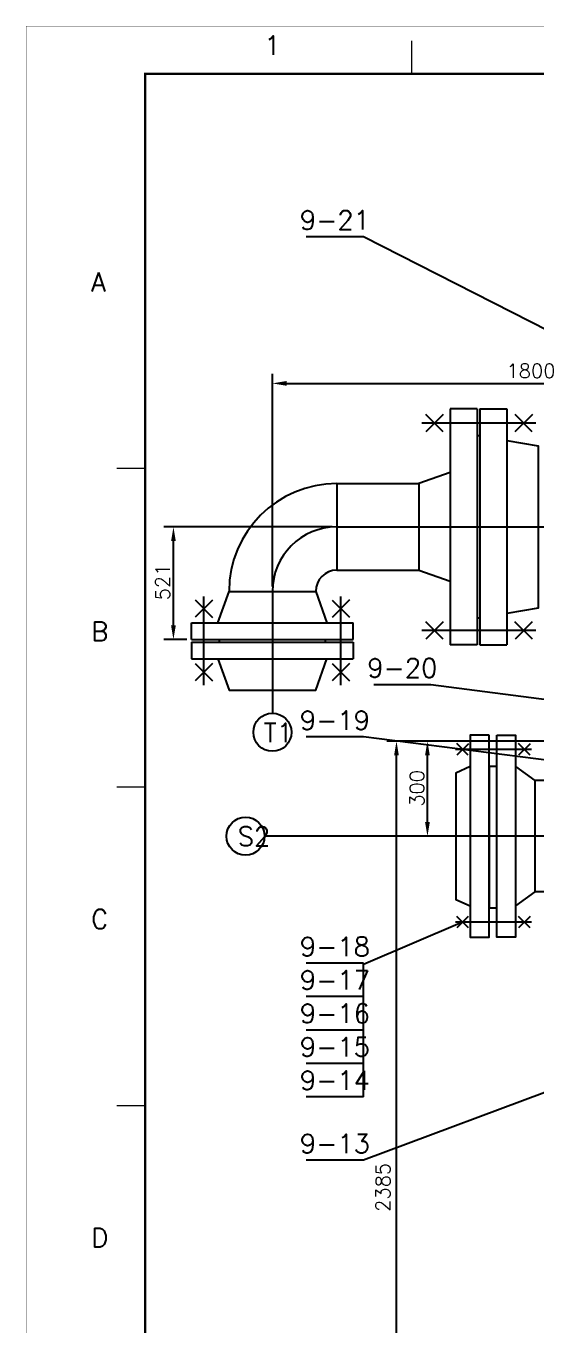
# Model space of a CAD drawing. Extents: x 49444 to 186655, y 41039 to 60167.
# Drawn here: x 49444 to 51055, y 55695 to 59796 of the extents above; entities that cross this region are included whole.
import ezdxf
from ezdxf.enums import TextEntityAlignment as Align

# ---------------------------------------------------------------- set-up
doc = ezdxf.new("R2010")
doc.units = 0
doc.header["$LTSCALE"] = 60
doc.header["$MEASUREMENT"] = 0
doc.header["$PDMODE"] = 3
doc.header["$PDSIZE"] = 0.001
doc.layers.get('0').update_dxf_attribs({"linetype": 'CONTINUOUS'})
doc.layers.get('DEFPOINTS').update_dxf_attribs({"linetype": 'CONTINUOUS'})
doc.styles.get("Standard").update_dxf_attribs({"font": 'txt_l', "bigfont": 'hztxt_l'})
doc.dimstyles.new('STANDARD$0', dxfattribs={"dimtxt": 3, "dimasz": 3, "dimexe": 2, "dimexo": 1, "dimgap": 0.5, "dimtad": 1, "dimdec": 0, "dimzin": 0, "dimdsep": 46, "dimtxsty": 'Standard', "dimcen": 1, "dimclrd": 256, "dimclre": 256, "dimclrt": 256, "dimadec": 0, "dimazin": 0, "dimtfac": 1.5, "dimtdec": 3, "dimtix": 1, "dimtmove": 0, "dimatfit": 2, "dimfxl": 0, "dimtolj": 1, "dimarcsym": 0})

# ---------------------------------------------------------------- blocks, each defined once
blk = doc.blocks.new('*D340')
at = {"lineweight": -2}
for p, q in [((50220.7, 58027.8), (50220.7, 58698.8)), ((51842.2, 58683.8), (51842.2, 58698.8)), ((50265.7, 58668.8), (51797.2, 58668.8))]:
    blk.add_line(p, q, dxfattribs=at)
for points in [[(50265.7, 58676.3), (50265.7, 58661.3), (50220.7, 58668.8)], [(51797.2, 58676.3), (51797.2, 58661.3), (51842.2, 58668.8)]]:
    blk.add_solid(points)
at = {"layer": 'DEFPOINTS', "color": 0}
for p in [(51842.2, 58668.8), (51842.2, 58668.8), (50220.7, 58012.8)]:
    blk.add_point(p, dxfattribs=at)
at = {"insert": (51035.8, 58708.3), "char_height": 45, "attachment_point": 5}
blk.add_mtext('\\A1;1800', dxfattribs=at)
blk = doc.blocks.new('*D367')
at = {"lineweight": -2}
for p, q in [((51251.1, 57540.1), (50581.8, 57540.1)), ((50611.8, 55129), (50611.8, 57495.1)), ((50921.3, 55084), (50581.8, 55084))]:
    blk.add_line(p, q, dxfattribs=at)
for points in [[(50604.3, 57495.1), (50619.3, 57495.1), (50611.8, 57540.1)], [(50604.3, 55129), (50619.3, 55129), (50611.8, 55084)]]:
    blk.add_solid(points)
at = {"layer": 'DEFPOINTS', "color": 0}
for p in [(50611.8, 57540.1), (51266.1, 57540.1), (50936.3, 55084)]:
    blk.add_point(p, dxfattribs=at)
at = {"insert": (50569.2, 56132.5), "char_height": 45, "attachment_point": 5, "rotation": 90}
blk.add_mtext('\\A1;2385', dxfattribs=at)
blk = doc.blocks.new('*D385')
at = {"lineweight": -2}
for p, q in [((50714.1, 57540.1), (50679.4, 57540.1)), ((50709.4, 57285.3), (50709.4, 57495.1)), ((50714.1, 57240.3), (50679.4, 57240.3))]:
    blk.add_line(p, q, dxfattribs=at)
for points in [[(50701.9, 57495.1), (50716.9, 57495.1), (50709.4, 57540.1)], [(50701.9, 57285.3), (50716.9, 57285.3), (50709.4, 57240.3)]]:
    blk.add_solid(points)
at = {"layer": 'DEFPOINTS', "color": 0}
for p in [(50709.4, 57540.1), (50729.1, 57540.1), (50729.1, 57240.3)]:
    blk.add_point(p, dxfattribs=at)
at = {"insert": (50676.4, 57391.2), "char_height": 45, "attachment_point": 5, "rotation": 90}
blk.add_mtext('\\A1;300', dxfattribs=at)
blk = doc.blocks.new('*D384')
at = {"lineweight": -2}
for p, q in [((50409, 58216.1), (49878.8, 58216.1)), ((49908.8, 57905.8), (49908.8, 58171.1)), ((49950.7, 57860.8), (49878.8, 57860.8))]:
    blk.add_line(p, q, dxfattribs=at)
for points in [[(49901.3, 58171.1), (49916.3, 58171.1), (49908.8, 58216.1)], [(49901.3, 57905.8), (49916.3, 57905.8), (49908.8, 57860.8)]]:
    blk.add_solid(points)
at = {"layer": 'DEFPOINTS', "color": 0}
for p in [(49908.8, 58216.1), (50424, 58216.1), (49965.7, 57860.8)]:
    blk.add_point(p, dxfattribs=at)
at = {"insert": (49875, 58042.2), "char_height": 45, "attachment_point": 5, "rotation": 90}
blk.add_mtext('\\A1;521', dxfattribs=at)

msp = doc.modelspace()

# ---------------------------------------------------------------- linework, layer by layer
for p, q in [((50507.586764, 59131.496607), (50327.586764, 59131.496607)), ((51290.354296, 58731.793387), (50507.586764, 59131.496607)), ((50866.248557, 58588.593849), (50781.248557, 58588.593849)), ((50781.248557, 58588.593849), (50781.248557, 57843.593849)), ((50866.248557, 58588.593849), (50866.248557, 57843.593849)), ((50874.248557, 58588.593849), (50959.248557, 58588.593849)), ((50874.248557, 58588.593849), (50874.248557, 57843.593849)), ((50959.248557, 58588.593849), (50959.248557, 57843.593849)), ((51051.076987, 58543.093849), (50692.049859, 58543.093849)), ((50874.248557, 58503.593849), (50866.248557, 58503.593849)), ((50874.248557, 58503.593849), (50874.248557, 57928.593849)), ((50424.030047, 58352.593849), (50682.248557, 58352.593849)), ((50424.030047, 58352.593849), (50424.030047, 58079.593849)), ((50424.030047, 58216.093849), (50682.248557, 58216.093849)), ((50424.030047, 58216.093849), (53424.308927, 58216.093849)), ((50424.030047, 58079.593849), (50682.248557, 58079.593849)), ((50004.696714, 57716.753272), (50004.696714, 57996.336771)), ((50220.696714, 58012.760516), (50220.696714, 57628.242751)), ((50436.696714, 57716.753272), (50436.696714, 57996.336771)), ((49965.696714, 57860.760516), (49965.696714, 57913.760516)), ((49965.696714, 57913.760516), (50475.696714, 57913.760516)), ((50475.696714, 57860.760516), (50475.696714, 57913.760516)), ((50874.248557, 57928.593849), (50866.248557, 57928.593849)), ((51051.076987, 57889.093849), (50692.049859, 57889.093849)), ((49965.696714, 57860.760516), (50475.696714, 57860.760516)), ((49965.696714, 57852.760516), (50475.696714, 57852.760516)), ((49965.696714, 57852.760516), (49965.696714, 57799.760516)), ((50053.688457, 57852.760516), (50053.688457, 57860.760516)), ((50053.688457, 57852.760516), (50387.70497, 57852.760516)), ((50387.70497, 57852.760516), (50387.70497, 57860.760516)), ((50475.696714, 57852.760516), (50475.696714, 57799.760516)), ((50866.248557, 57843.593849), (50781.248557, 57843.593849)), ((50874.248557, 57843.593849), (50959.248557, 57843.593849)), ((49965.696714, 57799.760516), (50475.696714, 57799.760516)), ((50720.05414, 57717.73513), (50540.05414, 57717.73513)), ((51284.418153, 57644.453296), (50720.05414, 57717.73513)), ((50507.586764, 57553.501685), (50327.586764, 57553.501685)), ((51376.549545, 57443.224634), (50507.586764, 57553.501685)), ((50729.068172, 57240.34877), (50195.962798, 57240.34877)), ((51332.375279, 57240.34877), (50729.068172, 57240.34877)), ((50819.96059, 56969.164555), (50507.586764, 56835.202396)), ((50507.586764, 56839.556661), (50327.586764, 56839.556661)), ((50507.586764, 56417.752588), (50507.586764, 56839.556661)), ((50507.586764, 56734.105743), (50327.586764, 56734.105743)), ((51754.093253, 56683.822171), (50507.586764, 56218.22888)), ((50507.586764, 56628.654624), (50327.586764, 56628.654624)), ((50507.586764, 56523.203706), (50327.586764, 56523.203706)), ((50507.586764, 56417.752588), (50327.586764, 56417.752588)), ((50507.586764, 56218.22888), (50327.586764, 56218.22888))]:
    msp.add_line(p, q)
at = {"const_width": 1.5}
msp.add_lwpolyline([(49444.887312, 59795.513976), (49444.887312, 47180.513976), (58354.887312, 47180.513976), (58354.887312, 59795.513976), (49444.887312, 59795.513976, 1.9635677679)], format="xyb", dxfattribs=at)
for points, const_width in [([(50659.887312, 59645.513976), (50659.887312, 59750.513976)], 4.5), ([(49819.887312, 59645.513976), (49819.887312, 47330.513976), (58204.887312, 47330.513976), (58204.887312, 59645.513976), (49819.887312, 59645.513976)], 7.5)]:
    msp.add_lwpolyline(points, dxfattribs=dict(const_width=const_width))
for points in [[(50758.986863, 58570.228147), (50703.973508, 58515.959542)], [(50758.614488, 58515.587167), (50704.345883, 58570.600522)], [(51040.252455, 58570.228147), (50985.2391, 58515.959542)], [(51039.88008, 58515.587167), (50985.611475, 58570.600522)], [(50959.248557, 58489.093849), (51058.248557, 58472.093849), (51058.248557, 57960.093849), (50959.248557, 57943.093849)], [(50781.248557, 58387.593849), (50682.248557, 58352.593849), (50682.248557, 58079.593849), (50781.248557, 58044.593849)], [(50049.196714, 57913.760516), (50084.196714, 58012.760516), (50357.196714, 58012.760516), (50392.196714, 57913.760516)], [(50032.203396, 57985.290809), (49977.190041, 57931.022204)], [(49977.562416, 57985.663184), (50031.831021, 57930.649829)], [(50409.190031, 57985.290809), (50464.203386, 57931.022204)], [(50463.831011, 57985.663184), (50409.562406, 57930.649829)], [(50758.986863, 57861.959552), (50703.973508, 57916.228157)], [(50758.614488, 57916.600532), (50704.345883, 57861.587177)], [(51040.252455, 57861.959552), (50985.2391, 57916.228157)], [(51039.88008, 57916.600532), (50985.611475, 57861.587177)], [(50049.196714, 57799.760516), (50084.196714, 57700.760516), (50357.196714, 57700.760516), (50392.196714, 57799.760516)], [(50032.203396, 57784.632801), (49977.190041, 57730.364196)], [(49977.562416, 57785.005176), (50031.831021, 57729.991821)], [(50409.190031, 57784.632801), (50464.203386, 57730.364196)], [(50463.831011, 57785.005176), (50409.562406, 57729.991821)], [(51037.033219, 57514.036561), (50797.696274, 57514.036561)], [(50838.298368, 57532.126093), (50801.622813, 57495.947023)], [(50838.050118, 57495.698773), (50801.871063, 57532.374343)], [(51033.107583, 57532.126093), (50996.432013, 57495.947023)], [(51032.859333, 57495.698773), (50996.680263, 57532.374343)], [(50844.174348, 57460.547765), (50799.007173, 57439.610195), (50799.007173, 57041.087285), (50844.174348, 57020.149775)], [(50927.802498, 57460.204925), (50903.686143, 57460.204925), (50903.686143, 57013.807085), (50927.802498, 57013.807085)], [(50987.314308, 57460.547765), (51047.893233, 57415.84877), (51047.893233, 57064.84877), (50987.314308, 57020.149775)], [(51090.738798, 57415.84877), (51047.893233, 57415.84877)], [(51093.537573, 57064.84877), (51047.893233, 57064.84877)], [(51037.033219, 56969.382211), (50797.696274, 56969.382211)], [(50838.298368, 56951.292675), (50801.622813, 56987.036435)], [(50838.050118, 56987.284685), (50801.871063, 56951.044425)], [(51033.107583, 56951.292675), (50996.432013, 56987.036435)], [(51032.859333, 56987.284685), (50996.680263, 56951.044425)]]:
    msp.add_lwpolyline(points)
for points in [[(49729.887312, 58400.513976, 4.5, 4.5, 0), (49819.887312, 58400.513976, 4.5, 4.5, 0)], [(49729.887312, 57395.513976, 4.5, 4.5, 0), (49819.887312, 57395.513976, 4.5, 4.5, 0)], [(49729.887312, 56390.513976, 4.5, 4.5, 0), (49819.887312, 56390.513976, 4.5, 4.5, 0)]]:
    msp.add_lwpolyline(points, format="xyseb")
for points in [[(50903.686143, 57559.035448), (50844.174348, 57559.035448), (50844.174348, 56921.58756), (50903.686143, 56921.58756)], [(50927.802498, 57559.035448), (50987.314308, 57559.035448), (50987.314308, 56921.58756), (50927.802498, 56921.58756)]]:
    msp.add_lwpolyline(points, close=True)
for centre in [(50220.696714, 57568.242751), (50135.962798, 57240.34877)]:
    msp.add_circle(centre, 60)
for radius in [339.833333, 203.333333, 66.833333]:
    msp.add_arc((50424.030047, 58012.760516), radius, 90, 180)

# ---------------------------------------------------------------- texts
for s, p in [('1', (50194.887312, 59705.513976)), ('A', (49649.31386, 58958.633676)), ('B', (49649.31386, 57856.133676)), ('T1', (50193.080147, 57537.291448)), ('C', (49649.31386, 56948.633676)), ('D', (49649.31386, 55943.633676))]:
    msp.add_text(s, height=60).set_placement(p)
for s, p in [('9-21', (50417.586764, 59153.996607)), ('9-20', (50630.275965, 57741.053217)), (' 9-19 ', (50417.586764, 57576.001685)), ('9-18', (50417.586764, 56862.056661)), ('9-17', (50417.586764, 56756.605743)), ('9-16', (50417.586764, 56651.154624)), ('9-15', (50417.586764, 56545.703706)), ('9-14', (50417.586764, 56440.252788)), (' 9-13 ', (50417.586764, 56240.72888))]:
    msp.add_text(s, height=60).set_placement(p, align=Align.CENTER)
msp.add_text('S2', height=60, rotation=360).set_placement((50111.079364, 57209.397467))

# ---------------------------------------------------------------- dimensions: what is measured, and where the dimension line sits
dim = msp.add_linear_dim(base=(51842.248547, 58668.843496), p1=(50220.696714, 58012.760516), p2=(51842.248547, 58668.843496), text='1800', dimstyle='STANDARD$0', override={"dimscale": 15, "dimgap": 0.1, "dimcen": 3, "dimtdec": 0, "dimtmove": 2, "dimatfit": 3})
dim.commit()
dim.dimension.update_dxf_attribs({"geometry": '*D340', "text_midpoint": (51035.764078, 58708.337757), "dimtype": 160})
for base, p1, p2, text, override, picture, middle in [((49908.832837, 58216.093849), (49965.696714, 57860.760516), (50424.030047, 58216.093849), '521', {"dimscale": 15, "dimgap": 0.1, "dimcen": 3, "dimtdec": 0, "dimtmove": 2, "dimatfit": 3}, '*D384', (49875.012539, 58042.188069)), ((50611.837866, 57540.093849), (50936.303984, 55084.040314), (51266.134815, 57540.093849), '2385', {"dimscale": 15, "dimgap": 0.1, "dimdec": 5, "dimcen": 3, "dimtdec": 5, "dimtmove": 2, "dimatfit": 3}, '*D367', (50569.16802, 56132.533332)), ((50709.389994, 57540.093849), (50729.068172, 57240.34877), (50729.068172, 57540.093849), '300', {"dimscale": 15, "dimgap": 0.1, "dimcen": 3, "dimtdec": 5, "dimtmove": 2, "dimatfit": 3}, '*D385', (50676.396167, 57391.192642))]:
    dim = msp.add_linear_dim(base=base, p1=p1, p2=p2, angle=90, text=text, dimstyle='STANDARD$0', override=override)
    dim.commit()
    dim.dimension.update_dxf_attribs({"geometry": picture, "text_midpoint": middle, "dimtype": 160})

doc.saveas('drawing.dxf')
